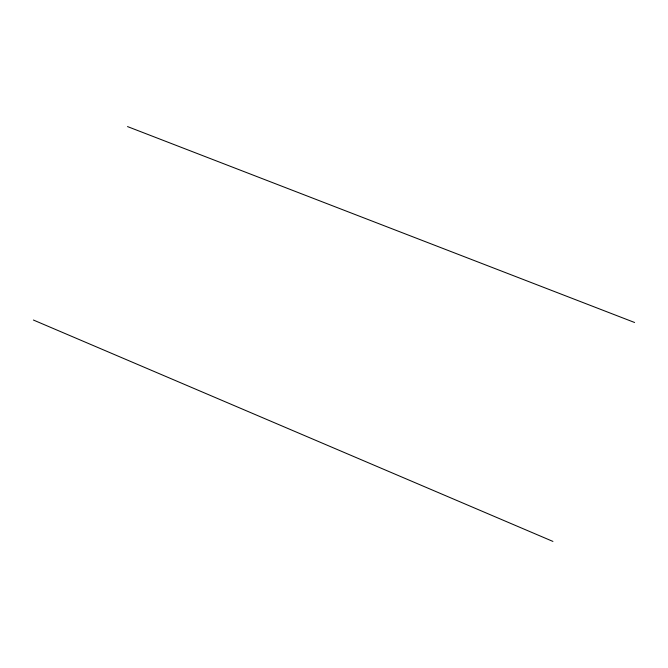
<?xml version="1.0" encoding="UTF-8"?>
<svg xmlns="http://www.w3.org/2000/svg" width="668" height="668" viewBox="0 0 668 668"><rect width="100%" height="100%" fill="white"/><g stroke="black" fill="none" stroke-linecap="round" stroke-linejoin="round"><path stroke-width="1" d="M127.513 126.578L634.6 322.494M33.4 320.03L552.937 541.422"/></g></svg>
